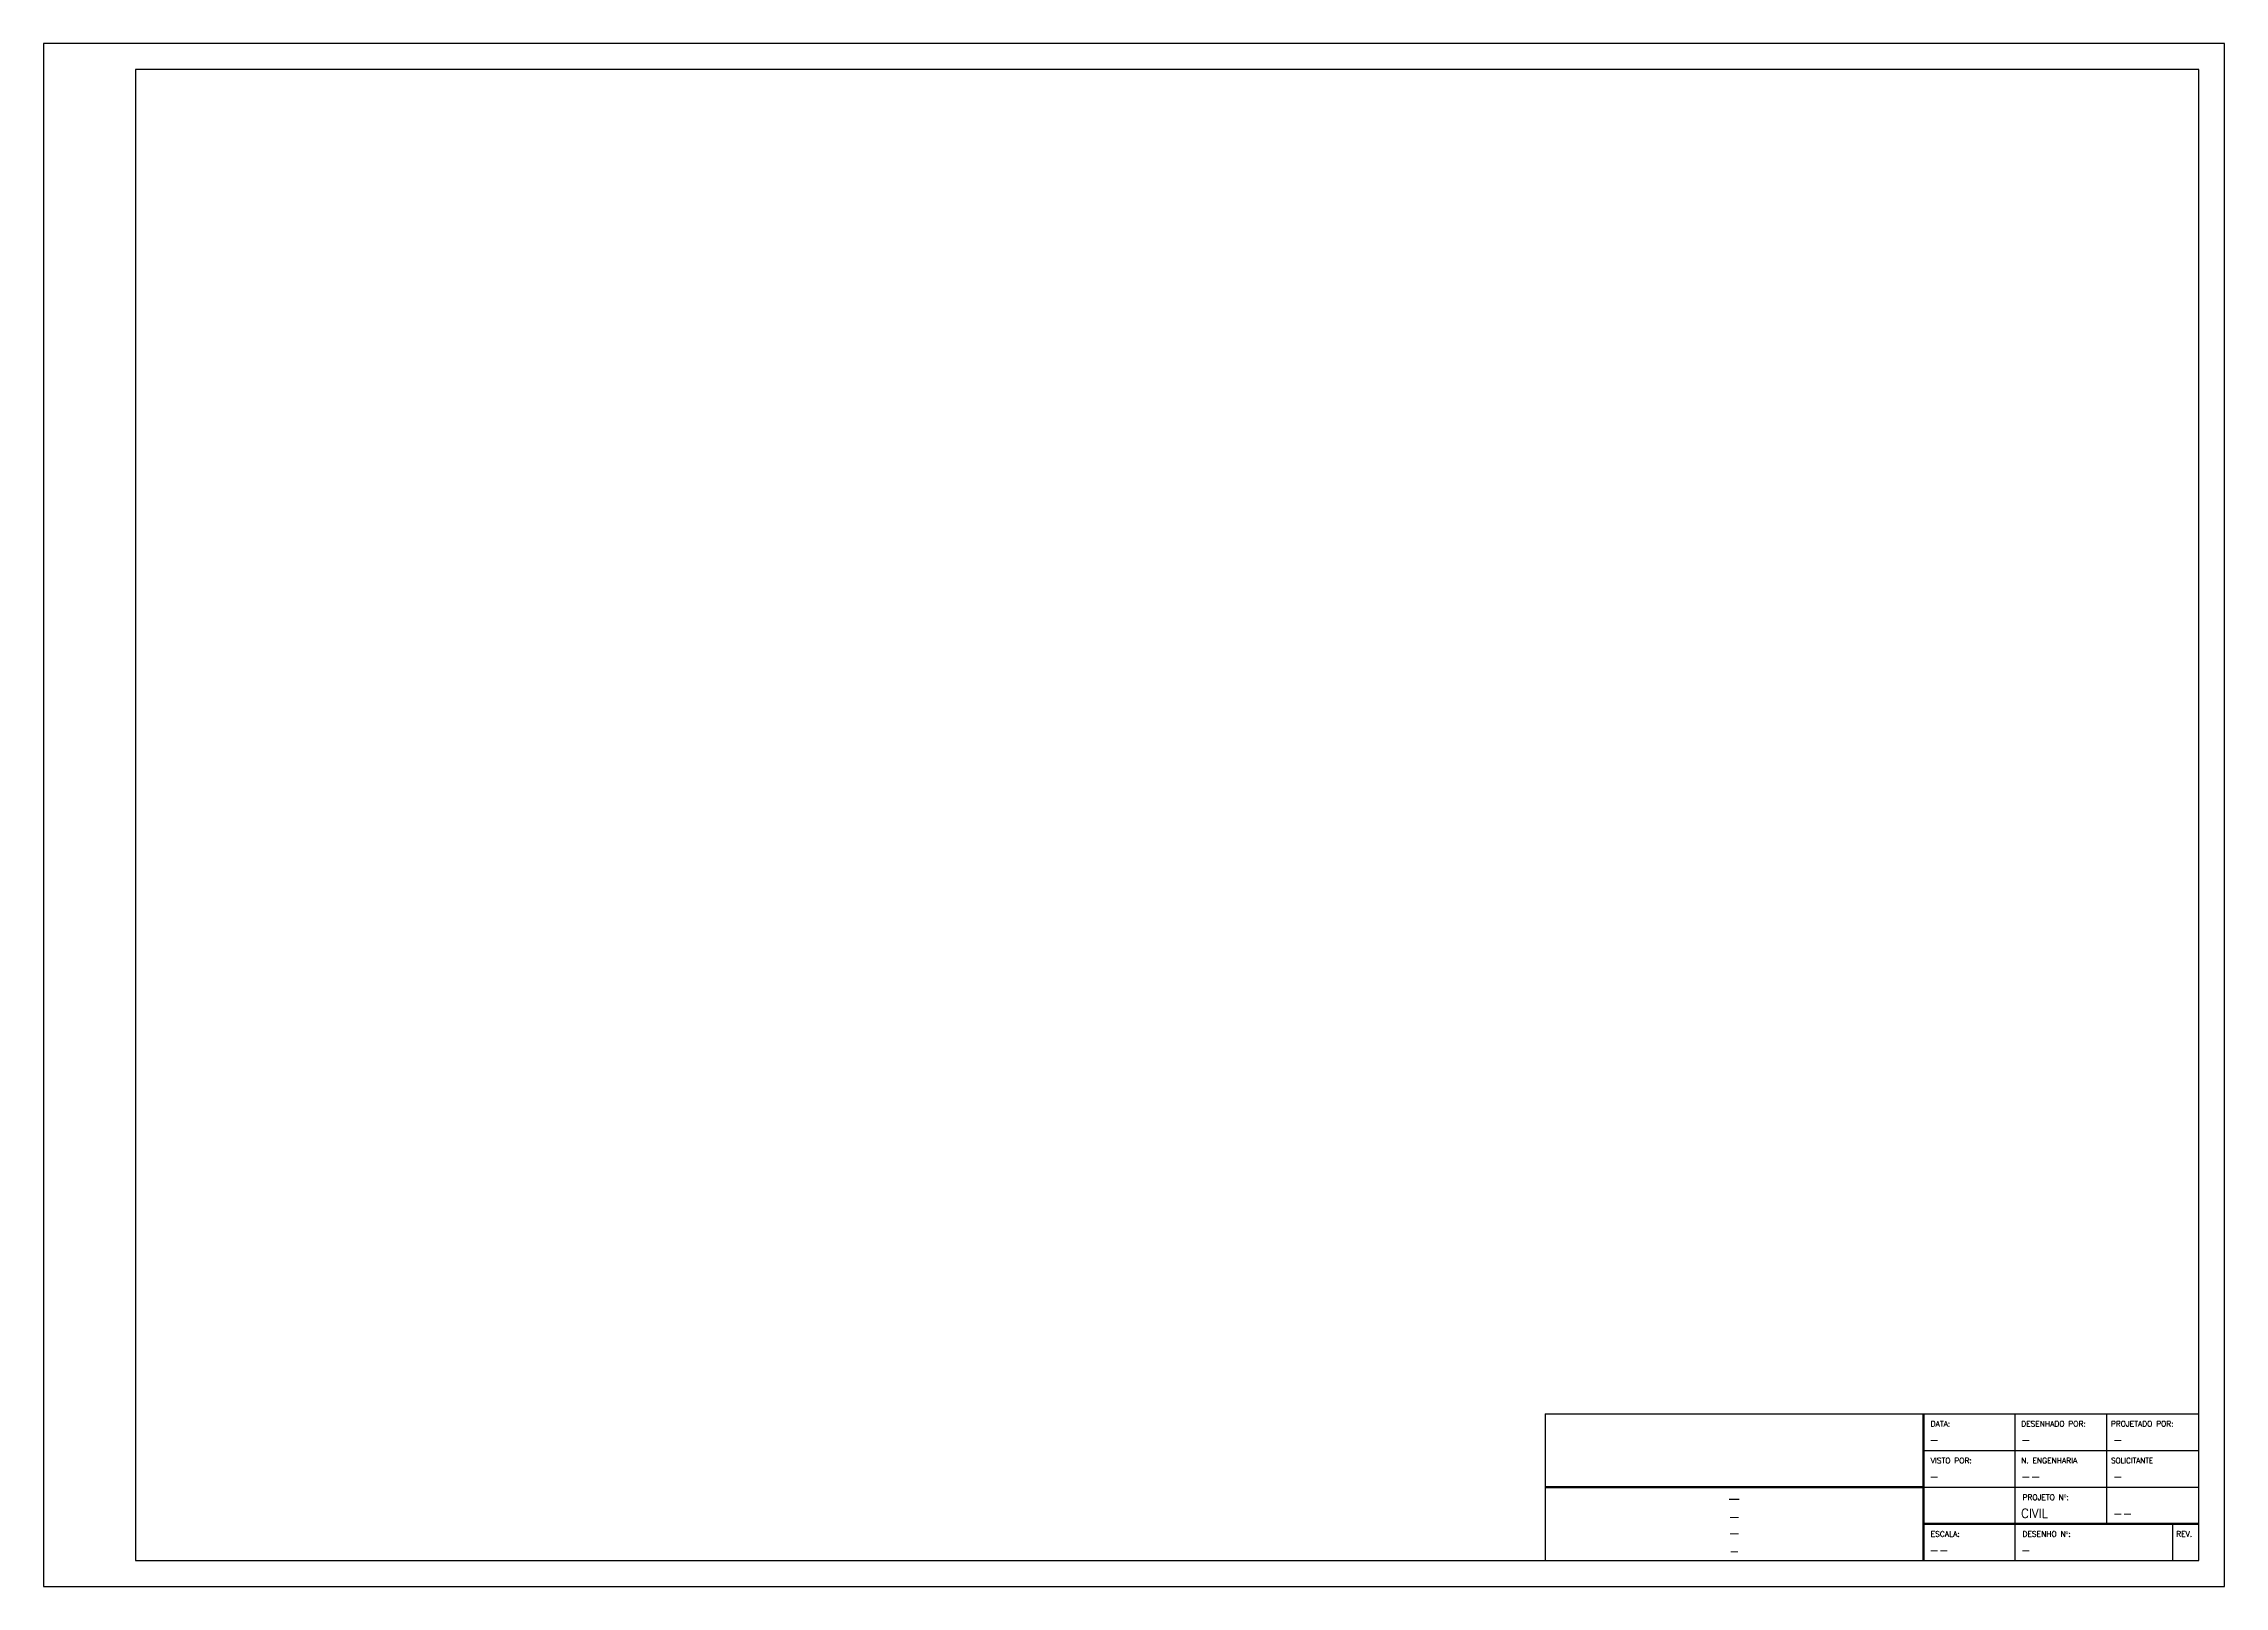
# Paper-space layout 'A2_Landscape' of a CAD drawing. Header units: millimetres. Extents: x 0 to 594, y 0 to 420.
import ezdxf
from ezdxf.enums import TextEntityAlignment as Align

# ---------------------------------------------------------------- set-up
doc = ezdxf.new("R2010")
doc.units = ezdxf.units.MM
doc.header["$LTSCALE"] = 30
for name, color, linetype in [('100CL', 4, 'Continuous'), ('120CL', 4, 'Continuous'), ('175CL', 5, 'Continuous'), ('60CL', 2, 'Continuous'), ('CONT1', 1, 'Continuous'), ('CONT2', 2, 'Continuous'), ('CONT6', 6, 'Continuous')]:
    doc.layers.add(name, color=color, linetype=linetype)
doc.layers.add('CONT5', color=5, linetype='Continuous', lineweight=50)
doc.styles.add('100CL', font='romans.shx', dxfattribs={"height": 12.5})
doc.styles.add('120CL', font='romans.shx', dxfattribs={"height": 15})
doc.styles.add('175CL', font='romans.shx', dxfattribs={"height": 20})
doc.styles.add('60CL', font='romans.shx', dxfattribs={"height": 7.5})

psp = doc.layouts.new('A2_Landscape')

# ---------------------------------------------------------------- linework, layer by layer
at = {"layer": 'CONT1'}
for p, q in [((0, 420), (0, 0)), ((594, 420), (0, 420)), ((594, 0), (594, 420)), ((25, 413), (25, 7)), ((587, 413), (25, 413)), ((587, 7), (587, 413)), ((25, 7), (587, 7)), ((0, 0), (594, 0))]:
    psp.add_line(p, q, dxfattribs=at)
at = {"layer": 'CONT2'}
for p, q in [((537, 7), (537, 47)), ((562, 17), (562, 47)), ((512, 37), (587, 37)), ((512, 27), (587, 27))]:
    psp.add_line(p, q, dxfattribs=at)
at = {"layer": 'CONT2', "linetype": 'Continuous'}
psp.add_line((580, 7), (580, 17), dxfattribs=at)
at = {"layer": 'CONT5'}
for p, q in [((512, 7), (512, 47)), ((409, 27), (512, 27)), ((512, 17), (587, 17))]:
    psp.add_line(p, q, dxfattribs=at)
at = {"layer": 'CONT6'}
for q in [(587, 47), (409, 7)]:
    psp.add_line((409, 47), q, dxfattribs=at)

# ---------------------------------------------------------------- texts
at = {"layer": '100CL', "ltscale": 0.95, "style": '100CL', "width": 0.95}
for s, p in [('-', (513.63, 38.62)), ('-', (538.63, 38.62)), ('-', (563.63, 38.62)), ('-', (513.63, 28.62)), ('--', (538.63, 28.62)), ('-', (563.63, 28.62)), ('CIVIL', (538.63, 18.62)), ('--', (563.63, 18.62)), ('--', (513.63, 8.62)), ('-', (538.63, 8.62))]:
    psp.add_text(s, height=2.5, dxfattribs=at).set_placement(p)
at = {"layer": '100CL', "linetype": 'Continuous', "style": '100CL'}
psp.add_text('-', height=2.5, dxfattribs=at).set_placement((460.5, 8.37), align=Align.CENTER)
at = {"layer": '120CL', "linetype": 'Continuous', "style": '120CL'}
for p in [(460.5, 17.44), (460.5, 13.05)]:
    psp.add_text('-', height=3, dxfattribs=at).set_placement(p, align=Align.CENTER)
at = {"layer": '175CL', "color": 5, "linetype": 'Continuous', "style": '175CL'}
psp.add_text('-', height=3.5, dxfattribs=at).set_placement((460.5, 22.2), align=Align.CENTER)
at = {"layer": '60CL', "style": '60CL'}
for s, p in [('DATA:', (514, 43.5)), ('DESENHADO POR:', (538.63, 43.5)), ('PROJETADO POR:', (563.06, 43.5)), ('VISTO POR:', (514, 33.5)), ('N. ENGENHARIA', (538.63, 33.5)), ('PROJETO Nº:', (539, 23.5)), ('ESCALA:', (514, 13.5)), ('DESENHO Nº:', (539, 13.5)), ('REV.', (580.86, 13.5))]:
    psp.add_text(s, height=1.5, dxfattribs=at).set_placement(p)
at = {"layer": '60CL', "style": '60CL', "width": 0.95}
psp.add_text('SOLICITANTE', height=1.5, dxfattribs=at).set_placement((563.16, 33.5))

doc.saveas('drawing.dxf')
